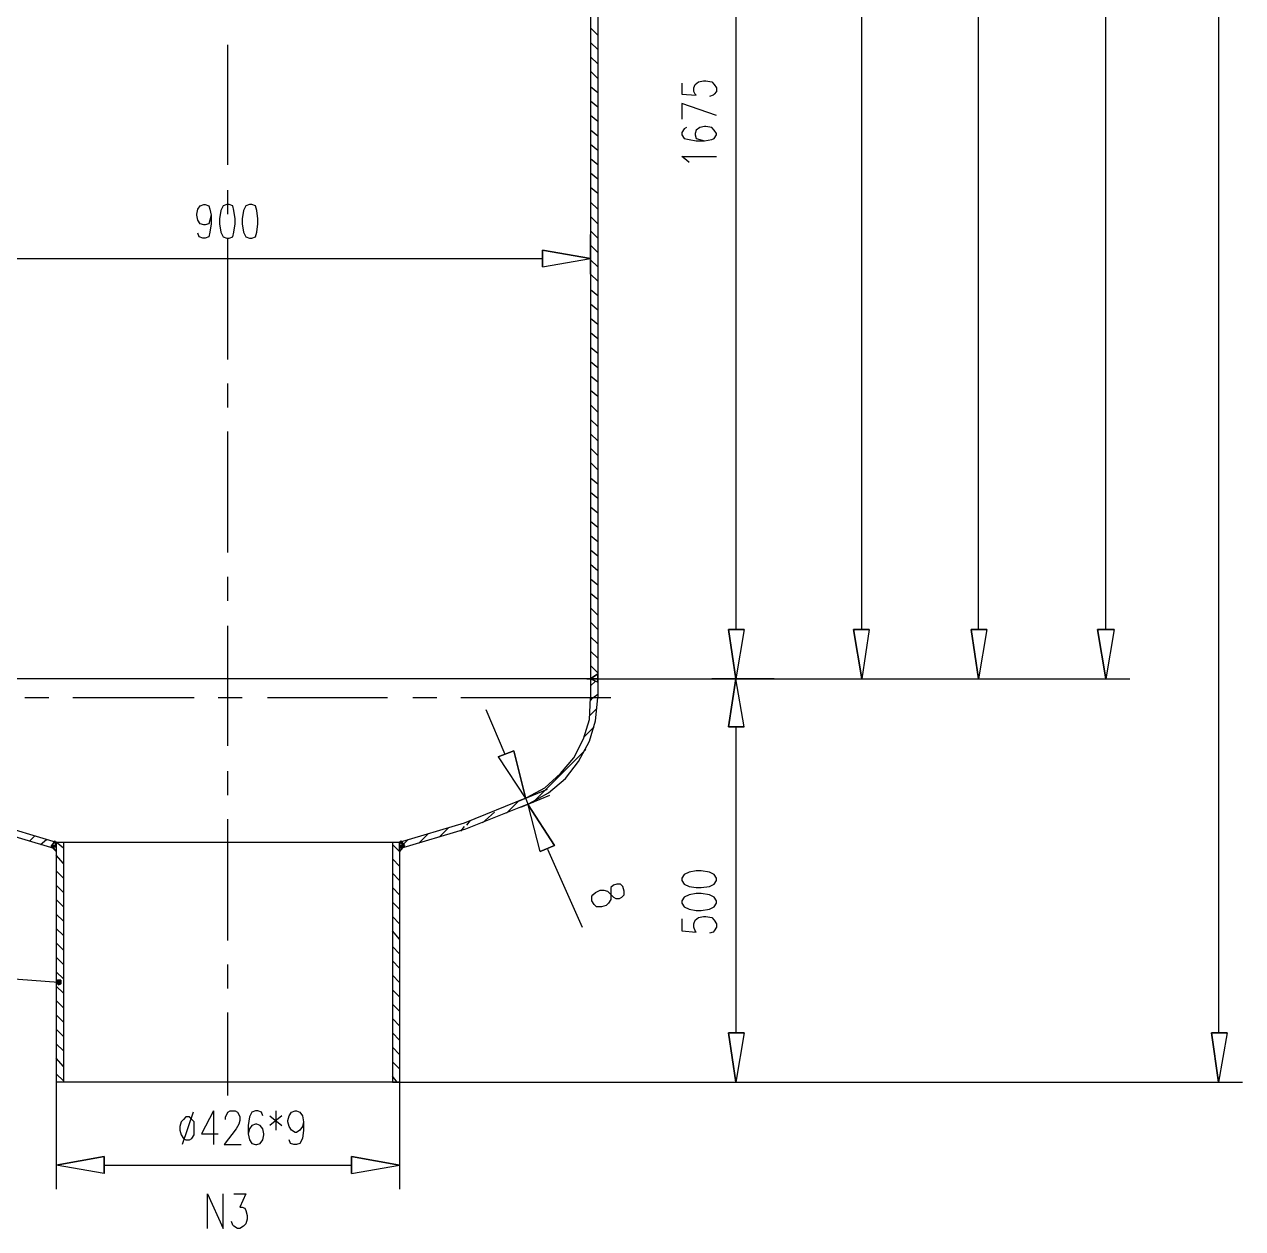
# Model space of a CAD drawing. Extents: x 0.3 to 16.2, y 0.3 to 22.9.
# Drawn here: x 5.138 to 8.52, y 7.423 to 10.767 of the extents above; entities that cross this region are included whole.
import ezdxf

# ---------------------------------------------------------------- set-up
doc = ezdxf.new("R2010")
doc.units = 0
doc.header["$MEASUREMENT"] = 0
doc.linetypes.add('AUSGEZOGEN', pattern=[0])
doc.layers.get('0').update_dxf_attribs({"linetype": 'AUSGEZOGEN'})

msp = doc.modelspace()

# ---------------------------------------------------------------- linework, layer by layer
for points in [[(8.4533, 21.2333), (8.4533, 7.9667)], [(8.14, 9.0867), (8.14, 15.19)], [(7.7867, 9.0867), (7.7867, 13.2433)], [(6.71, 12.84), (6.71, 8.8967)], [(7.4633, 9.0867), (7.4633, 12.7933)], [(7.1133, 11.91), (7.1133, 9.0867)], [(6.73, 11.81), (6.73, 8.8967)], [(6.73, 10.7367), (6.71, 10.7567)], [(5.7033, 10.3767), (5.7033, 10.71)], [(6.73, 10.6967), (6.71, 10.7167)], [(6.73, 10.6567), (6.71, 10.6767)], [(6.73, 10.6167), (6.71, 10.6367)], [(6.73, 10.5767), (6.71, 10.5933)], [(6.9633, 10.6033), (6.9633, 10.5733), (6.9633, 10.5733), (7.0033, 10.57), (7.0033, 10.57), (7, 10.5733), (7, 10.5733), (6.9967, 10.58), (6.9967, 10.58), (6.9967, 10.59), (6.9967, 10.59), (7, 10.6), (7, 10.6), (7.01, 10.6067), (7.01, 10.6067), (7.0233, 10.61), (7.0233, 10.61), (7.03, 10.61), (7.03, 10.61), (7.0467, 10.6067), (7.0467, 10.6067), (7.0533, 10.6), (7.0533, 10.6), (7.06, 10.59), (7.06, 10.59), (7.06, 10.58), (7.06, 10.58), (7.0533, 10.5733), (7.0533, 10.5733), (7.05, 10.57), (7.05, 10.57), (7.04, 10.5667)], [(6.73, 10.5367), (6.71, 10.5533)], [(7.06, 10.5133), (6.9633, 10.5467), (6.9633, 10.5467), (6.9633, 10.5033)], [(6.73, 10.4967), (6.71, 10.5133)], [(6.9767, 10.48), (6.97, 10.4767), (6.97, 10.4767), (6.9633, 10.4667), (6.9633, 10.4667), (6.9633, 10.46), (6.9633, 10.46), (6.97, 10.45), (6.97, 10.45), (6.9833, 10.4467), (6.9833, 10.4467), (7.0033, 10.4433), (7.0033, 10.4433), (7.0267, 10.4433), (7.0267, 10.4433), (7.0467, 10.4467), (7.0467, 10.4467), (7.0533, 10.45), (7.0533, 10.45), (7.06, 10.46), (7.06, 10.46), (7.06, 10.4633), (7.06, 10.4633), (7.0533, 10.4733), (7.0533, 10.4733), (7.0467, 10.48), (7.0467, 10.48), (7.03, 10.4833), (7.03, 10.4833), (7.0267, 10.4833), (7.0267, 10.4833), (7.0133, 10.48), (7.0133, 10.48), (7.0033, 10.4733), (7.0033, 10.4733), (7, 10.4633), (7, 10.4633), (7, 10.46), (7, 10.46), (7.0033, 10.45), (7.0033, 10.45), (7.0133, 10.4467), (7.0133, 10.4467), (7.0267, 10.4433)], [(6.73, 10.4567), (6.71, 10.4733)], [(6.73, 10.4167), (6.71, 10.4333)], [(6.73, 10.3767), (6.71, 10.3933)], [(6.9833, 10.3833), (6.9767, 10.39), (6.9767, 10.39), (6.9633, 10.4), (6.9633, 10.4), (7.06, 10.4)], [(6.73, 10.3367), (6.71, 10.3533)], [(5.7033, 10.24), (5.7033, 10.3067)], [(6.73, 10.2967), (6.71, 10.3133)], [(5.6567, 10.2367), (5.6533, 10.2233), (5.6533, 10.2233), (5.65, 10.2133), (5.65, 10.2133), (5.64, 10.21), (5.64, 10.21), (5.6367, 10.21), (5.6367, 10.21), (5.6267, 10.2133), (5.6267, 10.2133), (5.62, 10.2233), (5.62, 10.2233), (5.6167, 10.2367), (5.6167, 10.2367), (5.6167, 10.24), (5.6167, 10.24), (5.62, 10.2533), (5.62, 10.2533), (5.6267, 10.2633), (5.6267, 10.2633), (5.6367, 10.2667), (5.6367, 10.2667), (5.64, 10.2667), (5.64, 10.2667), (5.65, 10.2633), (5.65, 10.2633), (5.6533, 10.2533), (5.6533, 10.2533), (5.6567, 10.2367), (5.6567, 10.2367), (5.6567, 10.2133), (5.6567, 10.2133), (5.6533, 10.19), (5.6533, 10.19), (5.65, 10.1767), (5.65, 10.1767), (5.64, 10.1733), (5.64, 10.1733), (5.6333, 10.1733), (5.6333, 10.1733), (5.6233, 10.1767), (5.6233, 10.1767), (5.62, 10.1867)], [(5.7, 10.2667), (5.69, 10.2633), (5.69, 10.2633), (5.6833, 10.25), (5.6833, 10.25), (5.68, 10.2267), (5.68, 10.2267), (5.68, 10.2133), (5.68, 10.2133), (5.6833, 10.19), (5.6833, 10.19), (5.69, 10.1767), (5.69, 10.1767), (5.7, 10.1733), (5.7, 10.1733), (5.7067, 10.1733), (5.7067, 10.1733), (5.7167, 10.1767), (5.7167, 10.1767), (5.72, 10.19), (5.72, 10.19), (5.7233, 10.2133), (5.7233, 10.2133), (5.7233, 10.2267), (5.7233, 10.2267), (5.72, 10.25), (5.72, 10.25), (5.7167, 10.2633), (5.7167, 10.2633), (5.7067, 10.2667), (5.7067, 10.2667), (5.7, 10.2667), (5.7, 10.2667)], [(5.7633, 10.2667), (5.7533, 10.2633), (5.7533, 10.2633), (5.7467, 10.25), (5.7467, 10.25), (5.7433, 10.2267), (5.7433, 10.2267), (5.7433, 10.2133), (5.7433, 10.2133), (5.7467, 10.19), (5.7467, 10.19), (5.7533, 10.1767), (5.7533, 10.1767), (5.7633, 10.1733), (5.7633, 10.1733), (5.77, 10.1733), (5.77, 10.1733), (5.78, 10.1767), (5.78, 10.1767), (5.7833, 10.19), (5.7833, 10.19), (5.7867, 10.2133), (5.7867, 10.2133), (5.7867, 10.2267), (5.7867, 10.2267), (5.7833, 10.25), (5.7833, 10.25), (5.78, 10.2633), (5.78, 10.2633), (5.77, 10.2667), (5.77, 10.2667), (5.7633, 10.2667), (5.7633, 10.2667)], [(6.73, 10.2533), (6.71, 10.2733)], [(6.73, 10.2133), (6.71, 10.2333)], [(6.73, 10.1733), (6.71, 10.1933)], [(6.71, 10.0733), (6.71, 10.1833)], [(5.7033, 9.8367), (5.7033, 10.1733)], [(6.73, 10.1333), (6.71, 10.1533)], [(4.83, 10.1167), (6.5767, 10.1167)], [(6.5767, 10.14), (6.5767, 10.0933), (6.5767, 10.14), (6.5767, 10.0933), (6.71, 10.1167), (6.5767, 10.14), (6.71, 10.1167), (6.5767, 10.14), (6.5767, 10.14)], [(6.73, 10.0933), (6.71, 10.1133)], [(6.73, 10.0533), (6.71, 10.0733)], [(6.73, 10.0133), (6.71, 10.03)], [(6.73, 9.9733), (6.71, 9.99)], [(6.73, 9.9333), (6.71, 9.95)], [(6.73, 9.8933), (6.71, 9.91)], [(6.73, 9.8533), (6.71, 9.87)], [(6.73, 9.8133), (6.71, 9.83)], [(6.73, 9.7733), (6.71, 9.79)], [(5.7033, 9.7033), (5.7033, 9.77)], [(6.73, 9.7333), (6.71, 9.75)], [(6.73, 9.69), (6.71, 9.71)], [(6.73, 9.65), (6.71, 9.67)], [(5.7033, 9.3), (5.7033, 9.6367)], [(6.73, 9.61), (6.71, 9.63)], [(6.73, 9.57), (6.71, 9.59)], [(6.73, 9.53), (6.71, 9.55)], [(6.73, 9.49), (6.71, 9.5067)], [(6.73, 9.45), (6.71, 9.4667)], [(6.73, 9.41), (6.71, 9.4267)], [(6.73, 9.37), (6.71, 9.3867)], [(6.73, 9.33), (6.71, 9.3467)], [(6.73, 9.29), (6.71, 9.3067)], [(6.73, 9.25), (6.71, 9.2667)], [(5.7033, 9.1667), (5.7033, 9.2333)], [(6.73, 9.21), (6.71, 9.2267)], [(6.73, 9.17), (6.71, 9.1867)], [(6.73, 9.1267), (6.71, 9.1467)], [(6.73, 9.0867), (6.71, 9.1067)], [(5.7033, 8.7633), (5.7033, 9.0967)], [(6.73, 9.0467), (6.71, 9.0667)], [(7.0933, 9.0867), (7.1367, 9.0867), (7.0933, 9.0867), (7.1367, 9.0867), (7.1133, 8.95), (7.0933, 9.0867), (7.1133, 8.95), (7.0933, 9.0867), (7.0933, 9.0867)], [(7.44, 9.0867), (7.4833, 9.0867), (7.44, 9.0867), (7.4833, 9.0867), (7.4633, 8.95), (7.44, 9.0867), (7.4633, 8.95), (7.44, 9.0867), (7.44, 9.0867)], [(7.7667, 9.0867), (7.81, 9.0867), (7.7667, 9.0867), (7.81, 9.0867), (7.7867, 8.95), (7.7667, 9.0867), (7.7867, 8.95), (7.7667, 9.0867), (7.7667, 9.0867)], [(8.1167, 9.0867), (8.1633, 9.0867), (8.1167, 9.0867), (8.1633, 9.0867), (8.14, 8.95), (8.1167, 9.0867), (8.14, 8.95), (8.1167, 9.0867), (8.1167, 9.0867)], [(6.73, 9.0067), (6.71, 9.0267)], [(6.73, 8.9667), (6.71, 8.9867)], [(6.71, 8.95), (6.73, 8.9633), (6.73, 8.9633), (6.73, 8.95)], [(6.73, 8.9633), (6.71, 8.95), (6.73, 8.9633), (6.71, 8.95), (6.73, 8.95), (6.73, 8.9633), (6.73, 8.95), (6.73, 8.9633), (6.73, 8.9633)], [(6.73, 8.95), (4.6767, 8.95)], [(6.7, 8.95), (8.2067, 8.95)], [(6.7, 8.95), (7.53, 8.95)], [(6.71, 8.95), (6.73, 8.94), (6.73, 8.94), (6.73, 8.95)], [(6.71, 8.95), (6.73, 8.95), (6.71, 8.95), (6.73, 8.95), (6.71, 8.95), (6.71, 8.95)], [(6.71, 8.95), (6.73, 8.95), (6.71, 8.95), (6.73, 8.95), (6.71, 8.95), (6.71, 8.95)], [(6.71, 8.95), (6.73, 8.95), (6.71, 8.95), (6.73, 8.95), (6.73, 8.94), (6.71, 8.95), (6.73, 8.94), (6.71, 8.95), (6.71, 8.95)], [(6.71, 8.93), (6.7233, 8.9433)], [(7.22, 8.95), (7.0467, 8.95)], [(7.22, 8.95), (7.0467, 8.95)], [(7.0933, 8.8167), (7.1367, 8.8167), (7.0933, 8.8167), (7.1367, 8.8167), (7.1133, 8.95), (7.0933, 8.8167), (7.1133, 8.95), (7.0933, 8.8167), (7.0933, 8.8167)], [(7.3133, 8.95), (7.8567, 8.95)], [(4.6767, 8.8967), (4.6833, 8.8333), (4.6833, 8.8333), (4.7, 8.7767), (4.7, 8.7767), (4.7267, 8.72), (4.7267, 8.72), (4.7667, 8.6733), (4.7667, 8.6733), (4.81, 8.6333), (4.81, 8.6333), (4.8633, 8.6033), (4.8633, 8.6033), (5.04, 8.5333), (5.04, 8.5333), (5.22, 8.48)], [(5.2067, 8.8967), (5.14, 8.8967)], [(5.61, 8.8967), (5.2733, 8.8967)], [(5.7433, 8.8967), (5.6767, 8.8967)], [(6.1467, 8.8967), (5.8133, 8.8967)], [(6.1833, 8.48), (6.3633, 8.5333), (6.3633, 8.5333), (6.54, 8.6033), (6.54, 8.6033), (6.5933, 8.6333), (6.5933, 8.6333), (6.64, 8.6733), (6.64, 8.6733), (6.6767, 8.72), (6.6767, 8.72), (6.7067, 8.7767), (6.7067, 8.7767), (6.7233, 8.8333), (6.7233, 8.8333), (6.73, 8.8967)], [(6.2833, 8.8967), (6.2167, 8.8967)], [(6.7667, 8.8967), (6.35, 8.8967)], [(6.5333, 8.62), (6.5833, 8.6467), (6.5833, 8.6467), (6.6267, 8.6867), (6.6267, 8.6867), (6.6633, 8.73), (6.6633, 8.73), (6.69, 8.7833), (6.69, 8.7833), (6.7067, 8.8367), (6.7067, 8.8367), (6.71, 8.8967)], [(6.71, 8.89), (6.7167, 8.8967)], [(6.7167, 8.8967), (6.73, 8.9067)], [(6.4733, 8.74), (6.42, 8.8633)], [(6.7067, 8.8467), (6.7267, 8.8667)], [(6.6933, 8.79), (6.72, 8.8167)], [(7.1133, 8.8167), (7.1133, 7.9667)], [(6.4967, 8.75), (6.4533, 8.7333), (6.4967, 8.75), (6.4533, 8.7333), (6.53, 8.6167), (6.4967, 8.75), (6.53, 8.6167), (6.4967, 8.75), (6.4967, 8.75)], [(6.55, 8.6067), (6.6967, 8.7533)], [(5.7033, 8.6267), (5.7033, 8.6933)], [(6.51, 8.61), (6.59, 8.6433)], [(6.5167, 8.5933), (6.5967, 8.6267)], [(4.8733, 8.62), (5.0467, 8.55), (5.0467, 8.55), (5.2267, 8.4967)], [(6.18, 8.4967), (6.36, 8.55), (6.36, 8.55), (6.5333, 8.62)], [(6.4767, 8.5767), (6.51, 8.61)], [(6.53, 8.6167), (6.5367, 8.6)], [(6.61, 8.4867), (6.57, 8.47), (6.61, 8.4867), (6.57, 8.47), (6.5367, 8.6), (6.61, 8.4867), (6.5367, 8.6), (6.61, 8.4867), (6.61, 8.4867)], [(5.7033, 8.2233), (5.7033, 8.56)], [(6.3667, 8.5433), (6.3767, 8.5567)], [(6.41, 8.55), (6.4433, 8.58)], [(6.29, 8.51), (6.3167, 8.5367)], [(6.35, 8.5267), (6.36, 8.54)], [(5.1533, 8.5), (5.1667, 8.5133)], [(5.1833, 8.49), (5.2, 8.5033)], [(5.2233, 8.5), (5.2133, 8.4867), (5.2133, 8.4867), (5.2267, 8.47)], [(5.2233, 8.4967), (5.2133, 8.4867), (5.2233, 8.4967), (5.2133, 8.4867), (5.2267, 8.4867), (5.2233, 8.4967), (5.2267, 8.4867), (5.2233, 8.4967), (5.2233, 8.4967)], [(5.2233, 8.5), (5.2233, 8.4967), (5.2233, 8.5), (5.2233, 8.4967), (5.2233, 8.5), (5.2233, 8.5)], [(5.2233, 8.4967), (5.2267, 8.4967), (5.2233, 8.4967), (5.2267, 8.4967), (5.2233, 8.4967), (5.2233, 8.4967)], [(5.2233, 8.4967), (5.2267, 8.4967), (5.2233, 8.4967), (5.2267, 8.4967), (5.2233, 8.4967), (5.2233, 8.4967)], [(5.2233, 8.4967), (5.2267, 8.4967), (5.2233, 8.4967), (5.2267, 8.4967), (5.2267, 8.4867), (5.2233, 8.4967), (5.2267, 8.4867), (5.2233, 8.4967), (5.2233, 8.4967)], [(5.2267, 8.4967), (5.2267, 7.83)], [(6.18, 8.4967), (6.18, 7.83), (6.18, 7.83), (5.2267, 7.83)], [(5.2267, 8.4967), (6.18, 8.4967)], [(5.2467, 8.48), (5.2267, 8.4967)], [(5.2467, 8.4967), (5.2467, 7.83)], [(6.16, 8.4967), (6.16, 7.83)], [(6.18, 8.47), (6.16, 8.49)], [(6.1833, 8.5), (6.18, 8.4967), (6.1833, 8.5), (6.18, 8.4967), (6.1833, 8.4967), (6.1833, 8.5), (6.1833, 8.4967), (6.1833, 8.5), (6.1833, 8.5)], [(6.1833, 8.5), (6.1933, 8.4867), (6.1933, 8.4867), (6.18, 8.47)], [(6.18, 8.4967), (6.1833, 8.4967), (6.18, 8.4967), (6.1833, 8.4967), (6.18, 8.4967), (6.18, 8.4967)], [(6.18, 8.4967), (6.1833, 8.4967), (6.18, 8.4967), (6.1833, 8.4967), (6.18, 8.4967), (6.18, 8.4967)], [(6.18, 8.4967), (6.18, 8.4867), (6.18, 8.4967), (6.18, 8.4867), (6.1933, 8.4867), (6.18, 8.4967), (6.1933, 8.4867), (6.18, 8.4967), (6.18, 8.4967)], [(6.18, 8.4967), (6.1833, 8.4967), (6.18, 8.4967), (6.1833, 8.4967), (6.1933, 8.4867), (6.18, 8.4967), (6.1933, 8.4867), (6.18, 8.4967), (6.18, 8.4967)], [(6.19, 8.49), (6.2033, 8.5033)], [(6.2333, 8.4933), (6.26, 8.52)], [(5.2133, 8.4867), (5.22, 8.4867), (5.2133, 8.4867), (5.22, 8.4867), (5.2133, 8.4867), (5.2133, 8.4867)], [(5.2133, 8.4867), (5.2267, 8.4867), (5.2133, 8.4867), (5.2267, 8.4867), (5.2133, 8.4867), (5.2133, 8.4867)], [(5.2133, 8.4867), (5.2267, 8.4867), (5.2133, 8.4867), (5.2267, 8.4867), (5.2133, 8.4867), (5.2133, 8.4867)], [(5.2133, 8.4867), (5.2133, 8.4833), (5.2133, 8.4867), (5.2133, 8.4833), (5.2267, 8.4833), (5.2133, 8.4867), (5.2267, 8.4833), (5.2133, 8.4867), (5.2133, 8.4867)], [(5.2133, 8.4867), (5.22, 8.4867), (5.2133, 8.4867), (5.22, 8.4867), (5.2267, 8.4833), (5.2133, 8.4867), (5.2267, 8.4833), (5.2133, 8.4867), (5.2133, 8.4867)], [(5.2133, 8.4833), (5.2267, 8.4833), (5.2133, 8.4833), (5.2267, 8.4833), (5.2267, 8.47), (5.2133, 8.4833), (5.2267, 8.47), (5.2133, 8.4833), (5.2133, 8.4833)], [(5.2167, 8.4833), (5.22, 8.4833)], [(5.22, 8.4867), (5.2267, 8.4867), (5.22, 8.4867), (5.2267, 8.4867), (5.2267, 8.4833), (5.22, 8.4867), (5.2267, 8.4833), (5.22, 8.4867), (5.22, 8.4867)], [(5.2467, 8.4367), (5.2267, 8.46)], [(6.18, 8.4867), (6.1867, 8.4867), (6.18, 8.4867), (6.1867, 8.4867), (6.18, 8.4867), (6.18, 8.4867)], [(6.18, 8.4867), (6.1933, 8.4867), (6.18, 8.4867), (6.1933, 8.4867), (6.1867, 8.4867), (6.18, 8.4867), (6.1867, 8.4867), (6.18, 8.4867), (6.18, 8.4867)], [(6.18, 8.4867), (6.1867, 8.4867), (6.18, 8.4867), (6.1867, 8.4867), (6.18, 8.4833), (6.18, 8.4867), (6.18, 8.4833), (6.18, 8.4867), (6.18, 8.4867)], [(6.1867, 8.4867), (6.18, 8.4833), (6.1867, 8.4867), (6.18, 8.4833), (6.19, 8.4833), (6.1867, 8.4867), (6.19, 8.4833), (6.1867, 8.4867), (6.1867, 8.4867)], [(6.18, 8.4833), (6.19, 8.4833), (6.18, 8.4833), (6.19, 8.4833), (6.18, 8.47), (6.18, 8.4833), (6.18, 8.47), (6.18, 8.4833), (6.18, 8.4833)], [(6.1933, 8.4867), (6.1867, 8.4867), (6.1933, 8.4867), (6.1867, 8.4867), (6.19, 8.4867), (6.1933, 8.4867), (6.19, 8.4867), (6.1933, 8.4867), (6.1933, 8.4867)], [(6.1867, 8.4867), (6.19, 8.4867), (6.1867, 8.4867), (6.19, 8.4867), (6.19, 8.4833), (6.1867, 8.4867), (6.19, 8.4833), (6.1867, 8.4867), (6.1867, 8.4867)], [(6.59, 8.4767), (6.6867, 8.26)], [(6.18, 8.43), (6.16, 8.45)], [(5.2467, 8.3967), (5.2267, 8.4167)], [(6.18, 8.39), (6.16, 8.41)], [(6.9633, 8.39), (6.97, 8.38), (6.97, 8.38), (6.9833, 8.3733), (6.9833, 8.3733), (7.0033, 8.37), (7.0033, 8.37), (7.0167, 8.37), (7.0167, 8.37), (7.04, 8.3733), (7.04, 8.3733), (7.0533, 8.38), (7.0533, 8.38), (7.06, 8.39), (7.06, 8.39), (7.06, 8.3967), (7.06, 8.3967), (7.0533, 8.4067), (7.0533, 8.4067), (7.04, 8.4133), (7.04, 8.4133), (7.0167, 8.4167), (7.0167, 8.4167), (7.0033, 8.4167), (7.0033, 8.4167), (6.9833, 8.4133), (6.9833, 8.4133), (6.97, 8.4067), (6.97, 8.4067), (6.9633, 8.3967), (6.9633, 8.3967), (6.9633, 8.39), (6.9633, 8.39)], [(5.2467, 8.3567), (5.2267, 8.3767)], [(6.18, 8.35), (6.16, 8.37)], [(6.8, 8.3733), (6.7933, 8.38), (6.7933, 8.38), (6.7833, 8.38), (6.7833, 8.38), (6.7733, 8.3767), (6.7733, 8.3767), (6.7667, 8.37), (6.7667, 8.37), (6.7667, 8.3367), (6.7667, 8.3367), (6.76, 8.3267), (6.76, 8.3267), (6.7533, 8.32), (6.7533, 8.32), (6.74, 8.3167), (6.74, 8.3167), (6.7267, 8.3167), (6.7267, 8.3167), (6.72, 8.3233), (6.72, 8.3233), (6.7133, 8.3333), (6.7133, 8.3333), (6.7133, 8.3467), (6.7133, 8.3467), (6.7167, 8.35), (6.7167, 8.35), (6.7233, 8.3567), (6.7233, 8.3567), (6.7367, 8.3633), (6.7367, 8.3633), (6.7467, 8.3633), (6.7467, 8.3633), (6.7567, 8.36), (6.7567, 8.36), (6.7633, 8.3533), (6.7633, 8.3533), (6.7733, 8.3433), (6.7733, 8.3433), (6.78, 8.34), (6.78, 8.34), (6.79, 8.34), (6.79, 8.34), (6.7967, 8.3433), (6.7967, 8.3433), (6.8033, 8.35), (6.8033, 8.35), (6.8033, 8.36), (6.8033, 8.36), (6.8, 8.3733), (6.8, 8.3733)], [(6.9633, 8.3267), (6.97, 8.3167), (6.97, 8.3167), (6.9833, 8.31), (6.9833, 8.31), (7.0033, 8.3067), (7.0033, 8.3067), (7.0167, 8.3067), (7.0167, 8.3067), (7.04, 8.31), (7.04, 8.31), (7.0533, 8.3167), (7.0533, 8.3167), (7.06, 8.3267), (7.06, 8.3267), (7.06, 8.3333), (7.06, 8.3333), (7.0533, 8.3433), (7.0533, 8.3433), (7.04, 8.35), (7.04, 8.35), (7.0167, 8.3533), (7.0167, 8.3533), (7.0033, 8.3533), (7.0033, 8.3533), (6.9833, 8.35), (6.9833, 8.35), (6.97, 8.3433), (6.97, 8.3433), (6.9633, 8.3333), (6.9633, 8.3333), (6.9633, 8.3267), (6.9633, 8.3267)], [(5.2367, 8.1067), (5.2333, 8.1067), (5.2333, 8.1067), (2.0333, 8.3467), (2.0333, 8.3467), (1.8667, 8.3467)], [(5.2467, 8.3167), (5.2267, 8.3367)], [(6.18, 8.31), (6.16, 8.33)], [(5.2467, 8.2767), (5.2267, 8.2967)], [(6.18, 8.27), (6.16, 8.29)], [(6.9633, 8.2833), (6.9633, 8.25), (6.9633, 8.25), (7.0033, 8.2467), (7.0033, 8.2467), (7, 8.25), (7, 8.25), (6.9967, 8.26), (6.9967, 8.26), (6.9967, 8.27), (6.9967, 8.27), (7, 8.28), (7, 8.28), (7.01, 8.2867), (7.01, 8.2867), (7.0233, 8.29), (7.0233, 8.29), (7.03, 8.29), (7.03, 8.29), (7.0467, 8.2867), (7.0467, 8.2867), (7.0533, 8.28), (7.0533, 8.28), (7.06, 8.27), (7.06, 8.27), (7.06, 8.26), (7.06, 8.26), (7.0533, 8.25), (7.0533, 8.25), (7.05, 8.2467), (7.05, 8.2467), (7.04, 8.2433)], [(5.2467, 8.2367), (5.2267, 8.2567)], [(6.18, 8.2267), (6.16, 8.25)], [(5.2467, 8.1967), (5.2267, 8.2167)], [(6.18, 8.1867), (6.16, 8.2067)], [(5.2467, 8.1567), (5.2267, 8.1767)], [(5.7033, 8.09), (5.7033, 8.1567)], [(6.18, 8.1467), (6.16, 8.1667)], [(5.2467, 8.1167), (5.2267, 8.1367)], [(6.18, 8.1067), (6.16, 8.1267)], [(5.23, 8.1133), (5.2267, 8.1067), (5.23, 8.1133), (5.2267, 8.1067), (5.2333, 8.1067), (5.23, 8.1133), (5.2333, 8.1067), (5.23, 8.1133), (5.23, 8.1133)], [(5.2267, 8.1067), (5.23, 8.1033), (5.2267, 8.1067), (5.23, 8.1033), (5.2333, 8.1067), (5.2267, 8.1067), (5.2333, 8.1067), (5.2267, 8.1067), (5.2267, 8.1067)], [(5.2467, 8.0767), (5.2267, 8.0967)], [(5.2333, 8.1133), (5.23, 8.1133), (5.2333, 8.1133), (5.23, 8.1133), (5.2333, 8.1067), (5.2333, 8.1133), (5.2333, 8.1067), (5.2333, 8.1133), (5.2333, 8.1133)], [(5.23, 8.1033), (5.2333, 8.1), (5.23, 8.1033), (5.2333, 8.1), (5.2333, 8.1067), (5.23, 8.1033), (5.2333, 8.1067), (5.23, 8.1033), (5.23, 8.1033)], [(5.24, 8.1067), (5.24, 8.1133), (5.24, 8.1067), (5.24, 8.1133), (5.2333, 8.1067), (5.24, 8.1067), (5.2333, 8.1067), (5.24, 8.1067), (5.24, 8.1067)], [(5.24, 8.1133), (5.2333, 8.1133), (5.24, 8.1133), (5.2333, 8.1133), (5.2333, 8.1067), (5.24, 8.1133), (5.2333, 8.1067), (5.24, 8.1133), (5.24, 8.1133)], [(5.2333, 8.1067), (5.2367, 8.1067)], [(5.2333, 8.1), (5.24, 8.1033), (5.2333, 8.1), (5.24, 8.1033), (5.2333, 8.1067), (5.2333, 8.1), (5.2333, 8.1067), (5.2333, 8.1), (5.2333, 8.1)], [(5.24, 8.1033), (5.24, 8.1067), (5.24, 8.1033), (5.24, 8.1067), (5.2333, 8.1067), (5.24, 8.1033), (5.2333, 8.1067), (5.24, 8.1033), (5.24, 8.1033)], [(6.18, 8.0667), (6.16, 8.0867)], [(5.2467, 8.0367), (5.2267, 8.0567)], [(5.2467, 7.9967), (5.2267, 8.0167)], [(5.7033, 7.7933), (5.7033, 8.0233)], [(6.18, 8.0267), (6.16, 8.0467)], [(6.18, 7.9867), (6.16, 8.0067)], [(5.2467, 7.9567), (5.2267, 7.9767)], [(6.18, 7.9467), (6.16, 7.9667)], [(7.0933, 7.9667), (7.1367, 7.9667), (7.0933, 7.9667), (7.1367, 7.9667), (7.1133, 7.83), (7.0933, 7.9667), (7.1133, 7.83), (7.0933, 7.9667), (7.0933, 7.9667)], [(8.4333, 7.9667), (8.4767, 7.9667), (8.4333, 7.9667), (8.4767, 7.9667), (8.4533, 7.83), (8.4333, 7.9667), (8.4533, 7.83), (8.4333, 7.9667), (8.4333, 7.9667)], [(5.2467, 7.9167), (5.2267, 7.9367)], [(6.18, 7.9067), (6.16, 7.9267)], [(5.2467, 7.8733), (5.2267, 7.8967)], [(6.18, 7.8667), (6.16, 7.8867)], [(6.18, 7.91), (6.18, 7.5333)], [(5.2467, 7.8333), (5.2267, 7.8533)], [(6.1733, 7.83), (6.16, 7.8467)], [(5.2267, 7.8333), (5.2267, 7.5333)], [(6.16, 7.83), (7.1833, 7.83)], [(7.1833, 7.83), (8.52, 7.83)], [(5.6067, 7.7467), (5.5767, 7.6567)], [(5.6633, 7.75), (5.63, 7.6867), (5.63, 7.6867), (5.6767, 7.6867)], [(5.6633, 7.75), (5.6633, 7.6567)], [(5.6967, 7.7267), (5.6967, 7.7333), (5.6967, 7.7333), (5.7, 7.74), (5.7, 7.74), (5.7033, 7.7467), (5.7033, 7.7467), (5.71, 7.75), (5.71, 7.75), (5.7233, 7.75), (5.7233, 7.75), (5.73, 7.7467), (5.73, 7.7467), (5.7333, 7.74), (5.7333, 7.74), (5.7367, 7.7333), (5.7367, 7.7333), (5.7367, 7.7233), (5.7367, 7.7233), (5.7333, 7.7133), (5.7333, 7.7133), (5.7267, 7.7), (5.7267, 7.7), (5.6933, 7.6567), (5.6933, 7.6567), (5.74, 7.6567)], [(5.8, 7.7367), (5.7967, 7.7467), (5.7967, 7.7467), (5.7867, 7.75), (5.7867, 7.75), (5.78, 7.75), (5.78, 7.75), (5.77, 7.7467), (5.77, 7.7467), (5.7633, 7.7333), (5.7633, 7.7333), (5.76, 7.71), (5.76, 7.71), (5.76, 7.6867), (5.76, 7.6867), (5.7633, 7.67), (5.7633, 7.67), (5.77, 7.66), (5.77, 7.66), (5.78, 7.6567), (5.78, 7.6567), (5.7833, 7.6567), (5.7833, 7.6567), (5.7933, 7.66), (5.7933, 7.66), (5.8, 7.67), (5.8, 7.67), (5.8033, 7.6833), (5.8033, 7.6833), (5.8033, 7.6867), (5.8033, 7.6867), (5.8, 7.7), (5.8, 7.7), (5.7933, 7.71), (5.7933, 7.71), (5.7833, 7.7133), (5.7833, 7.7133), (5.78, 7.7133), (5.78, 7.7133), (5.77, 7.71), (5.77, 7.71), (5.7633, 7.7), (5.7633, 7.7), (5.76, 7.6867)], [(5.8367, 7.75), (5.8367, 7.6967)], [(5.9133, 7.72), (5.91, 7.7067), (5.91, 7.7067), (5.9033, 7.6967), (5.9033, 7.6967), (5.8933, 7.69), (5.8933, 7.69), (5.89, 7.69), (5.89, 7.69), (5.88, 7.6967), (5.88, 7.6967), (5.8733, 7.7067), (5.8733, 7.7067), (5.87, 7.72), (5.87, 7.72), (5.87, 7.7233), (5.87, 7.7233), (5.8733, 7.7367), (5.8733, 7.7367), (5.88, 7.7467), (5.88, 7.7467), (5.89, 7.75), (5.89, 7.75), (5.8933, 7.75), (5.8933, 7.75), (5.9033, 7.7467), (5.9033, 7.7467), (5.91, 7.7367), (5.91, 7.7367), (5.9133, 7.72), (5.9133, 7.72), (5.9133, 7.6967), (5.9133, 7.6967), (5.91, 7.6733), (5.91, 7.6733), (5.9033, 7.66), (5.9033, 7.66), (5.8933, 7.6567), (5.8933, 7.6567), (5.8867, 7.6567), (5.8867, 7.6567), (5.8767, 7.66), (5.8767, 7.66), (5.8733, 7.67)], [(5.5867, 7.7333), (5.58, 7.7267), (5.58, 7.7267), (5.5733, 7.72), (5.5733, 7.72), (5.57, 7.7067), (5.57, 7.7067), (5.57, 7.6967), (5.57, 7.6967), (5.5733, 7.6833), (5.5733, 7.6833), (5.58, 7.6733), (5.58, 7.6733), (5.5867, 7.67), (5.5867, 7.67), (5.5967, 7.67), (5.5967, 7.67), (5.6033, 7.6733), (5.6033, 7.6733), (5.61, 7.6833), (5.61, 7.6833), (5.61, 7.72), (5.61, 7.72), (5.6033, 7.7267), (5.6033, 7.7267), (5.5967, 7.7333), (5.5967, 7.7333), (5.5867, 7.7333), (5.5867, 7.7333)], [(5.82, 7.7367), (5.8533, 7.71)], [(5.8533, 7.7367), (5.82, 7.71)], [(5.36, 7.6233), (5.36, 7.5767), (5.36, 7.6233), (5.36, 7.5767), (5.2267, 7.6), (5.36, 7.6233), (5.2267, 7.6), (5.36, 7.6233), (5.36, 7.6233)], [(6.0467, 7.6233), (6.0467, 7.5767), (6.0467, 7.6233), (6.0467, 7.5767), (6.18, 7.6), (6.0467, 7.6233), (6.18, 7.6), (6.0467, 7.6233), (6.0467, 7.6233)], [(5.36, 7.6), (6.0467, 7.6)], [(5.6467, 7.4233), (5.6467, 7.52), (5.6467, 7.52), (5.69, 7.4233), (5.69, 7.4233), (5.69, 7.52)], [(5.72, 7.52), (5.7533, 7.52), (5.7533, 7.52), (5.7367, 7.4833), (5.7367, 7.4833), (5.7433, 7.4833), (5.7433, 7.4833), (5.75, 7.48), (5.75, 7.48), (5.7533, 7.4733), (5.7533, 7.4733), (5.7567, 7.46), (5.7567, 7.46), (5.7567, 7.45), (5.7567, 7.45), (5.7533, 7.4367), (5.7533, 7.4367), (5.7467, 7.43), (5.7467, 7.43), (5.7367, 7.4233), (5.7367, 7.4233), (5.73, 7.4233), (5.73, 7.4233), (5.72, 7.43), (5.72, 7.43), (5.7167, 7.4333), (5.7167, 7.4333), (5.7133, 7.4433)]]:
    msp.add_lwpolyline(points)

doc.saveas('drawing.dxf')
